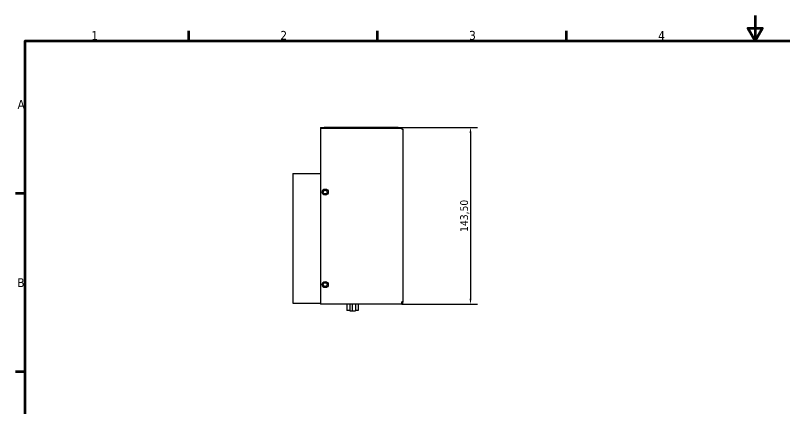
# Model space of a CAD drawing. Header units: millimetres. Extents: x 3412 to 5643, y 891 to 1933.
# Drawn here: x 3425 to 4050, y 1614 to 1933 of the extents above; entities that cross this region are included whole.
import ezdxf

# ---------------------------------------------------------------- set-up
doc = ezdxf.new("R2010")
doc.units = ezdxf.units.MM
doc.header["$LTSCALE"] = 1.8
for name, color, linetype, lineweight in [('경계(ISO)', 7, 'Continuous', 70), ('외형선(ISO)', 7, 'Continuous', 50), ('제목(ISO)', 7, 'Continuous', 50)]:
    doc.layers.add(name, color=color, linetype=linetype, lineweight=lineweight)
doc.styles.add('주 텍스트 (ISO)', font='')
doc.styles.get('주 텍스트 (ISO)').set_extended_font_data('Tahoma')
doc.dimstyles.new('기본값 (ISO)', dxfattribs={"dimscale": 1.8, "dimtxt": 3.5, "dimasz": 2.5, "dimexe": 3.175, "dimexo": 0, "dimgap": 0.762, "dimtad": 1, "dimrnd": 1e-08, "dimzin": 0, "dimtxsty": '주 텍스트 (ISO)', "dimcen": 0.09, "dimdle": 10, "dimclrd": 256, "dimclre": 256, "dimclrt": 256, "dimazin": 0, "dimtfac": 1.001486, "dimtmove": 0, "dimatfit": 3, "dimfxl": 1, "dimtolj": 1, "dimtzin": 0, "dimlwd": -1, "dimlwe": -1, "dimarcsym": 0})

# ---------------------------------------------------------------- blocks, each defined once
blk = doc.blocks.new('경계 Default Border')
at = {"layer": '경계(ISO)'}
for p, q in [((74.25, 410), (74.25, 413.9)), ((148.5, 410), (148.5, 413.9)), ((222.75, 410), (222.75, 413.9)), ((10, 350), (6.1, 350)), ((10, 280), (6.1, 280))]:
    blk.add_line(p, q, dxfattribs=at)
at = {"layer": '경계(ISO)', "flags": 128}
for points in [[(297, 420), (297, 410), (294.11, 415), (299.89, 415), (297, 410)], [(10, 10), (10, 410), (584, 410), (584, 10), (10, 10)]]:
    blk.add_lwpolyline(points, dxfattribs=at)
at = {"layer": '경계(ISO)', "char_height": 3.5, "attachment_point": 7, "style": '주 텍스트 (ISO)'}
for s, insert in [('1', (35.98, 410.32)), ('2', (110.29, 410.4)), ('3', (184.51, 410.33)), ('4', (258.85, 410.33)), ('A', (6.94, 383.25)), ('B', (6.85, 313.25))]:
    blk.add_mtext(s, dxfattribs=dict(at, insert=insert))
blk = doc.blocks.new('*D672')
at = {"layer": 'Defpoints', "color": 0}
for p in [(3738.59, 1842.51), (3738.59, 1699.01), (3794.46, 1699.01)]:
    blk.add_point(p, dxfattribs=at)
at = {"layer": '제목(ISO)', "lineweight": -2}
for p, q in [((3738.59, 1842.51), (3800.17, 1842.51)), ((3738.59, 1699.01), (3800.17, 1699.01))]:
    blk.add_line(p, q, dxfattribs=at)
at = {"layer": '제목(ISO)', "lineweight": -3}
blk.add_line((3794.46, 1838.01), (3794.46, 1703.51), dxfattribs=at)
at = {"layer": '제목(ISO)'}
for points in [[(3795.21, 1838.01), (3793.71, 1838.01), (3794.46, 1842.51)], [(3793.71, 1703.51), (3795.21, 1703.51), (3794.46, 1699.01)]]:
    blk.add_solid(points, dxfattribs=at)
at = {"layer": '제목(ISO)', "color": 0, "lineweight": -3, "insert": (3789.74, 1770.76), "char_height": 6.3, "attachment_point": 5, "rotation": 90, "style": '주 텍스트 (ISO)'}
blk.add_mtext('\\A1;143,50', dxfattribs=at)

msp = doc.modelspace()

# ---------------------------------------------------------------- linework, layer by layer
at = {"layer": '외형선(ISO)', "lineweight": -3}
for p, q in [((3672.687, 1842.511), (3675.687, 1842.511)), ((3672.687, 1842.511), (3672.687, 1841.511)), ((3675.687, 1841.511), (3672.687, 1841.511)), ((3672.687, 1841.511), (3672.687, 1841.011)), ((3672.687, 1841.011), (3672.687, 1699.011)), ((3735.587, 1842.511), (3675.687, 1842.511)), ((3735.587, 1841.511), (3675.687, 1841.511)), ((3735.587, 1842.511), (3738.587, 1842.511)), ((3738.587, 1841.511), (3735.587, 1841.511)), ((3738.587, 1841.511), (3738.587, 1842.511)), ((3738.587, 1841.511), (3738.587, 1841.011)), ((3738.587, 1841.011), (3739.687, 1841.011)), ((3739.687, 1701.011), (3739.687, 1841.011)), ((3650.187, 1805.011), (3672.687, 1805.011)), ((3650.187, 1805.011), (3650.187, 1700.011)), ((3650.187, 1700.011), (3672.687, 1700.011)), ((3738.587, 1699.011), (3738.587, 1701.011)), ((3739.687, 1701.011), (3738.587, 1701.011)), ((3738.587, 1699.011), (3672.687, 1699.011)), ((3694.072, 1699.011), (3694.072, 1694.011)), ((3696.437, 1694.011), (3694.072, 1694.011)), ((3696.437, 1699.011), (3696.437, 1693.811)), ((3696.437, 1693.811), (3698.687, 1693.811)), ((3698.687, 1693.811), (3698.687, 1699.011)), ((3698.687, 1693.811), (3700.937, 1693.811)), ((3700.937, 1699.011), (3700.937, 1693.811)), ((3703.302, 1694.011), (3700.937, 1694.011)), ((3703.302, 1699.011), (3703.302, 1694.011))]:
    msp.add_line(p, q, dxfattribs=at)
for centre, radius in [((3676.437, 1790.011), 2.5), ((3676.437, 1790.011), 1.6), ((3676.437, 1790.011), 1.5), ((3676.437, 1715.011), 2.5), ((3676.437, 1715.011), 1.6), ((3676.437, 1715.011), 1.5)]:
    msp.add_circle(centre, radius, dxfattribs=at)
for radius, start in [(2, 296.743684), (1, 334.158067)]:
    msp.add_arc((3737.687, 1701.011), radius, start, 0, dxfattribs=at)

# ---------------------------------------------------------------- block references
at = {"xscale": 2.0655, "yscale": 2.0655, "zscale": 2.0655}
msp.add_blockref('경계 Default Border', (3412.246, 1065.915), dxfattribs=at)

# ---------------------------------------------------------------- dimensions: what is measured, and where the dimension line sits
at = {"layer": '제목(ISO)', "color": 0, "lineweight": -3}
dim = msp.add_linear_dim(base=(3794.46, 1699.011), p1=(3738.587, 1842.511), p2=(3738.587, 1699.011), angle=90, dimstyle='기본값 (ISO)', override={"dimgap": 0.4, "dimtxsty": '주 텍스트 (ISO)', "dimclrt": 0, "dimtofl": 0, "dimatfit": 1, "dimlwd": 65533, "dimlwe": 65534}, dxfattribs=at)
dim.commit()
dim.dimension.update_dxf_attribs({"geometry": '*D672', "text_midpoint": (3789.742, 1770.761)})

doc.saveas('drawing.dxf')
